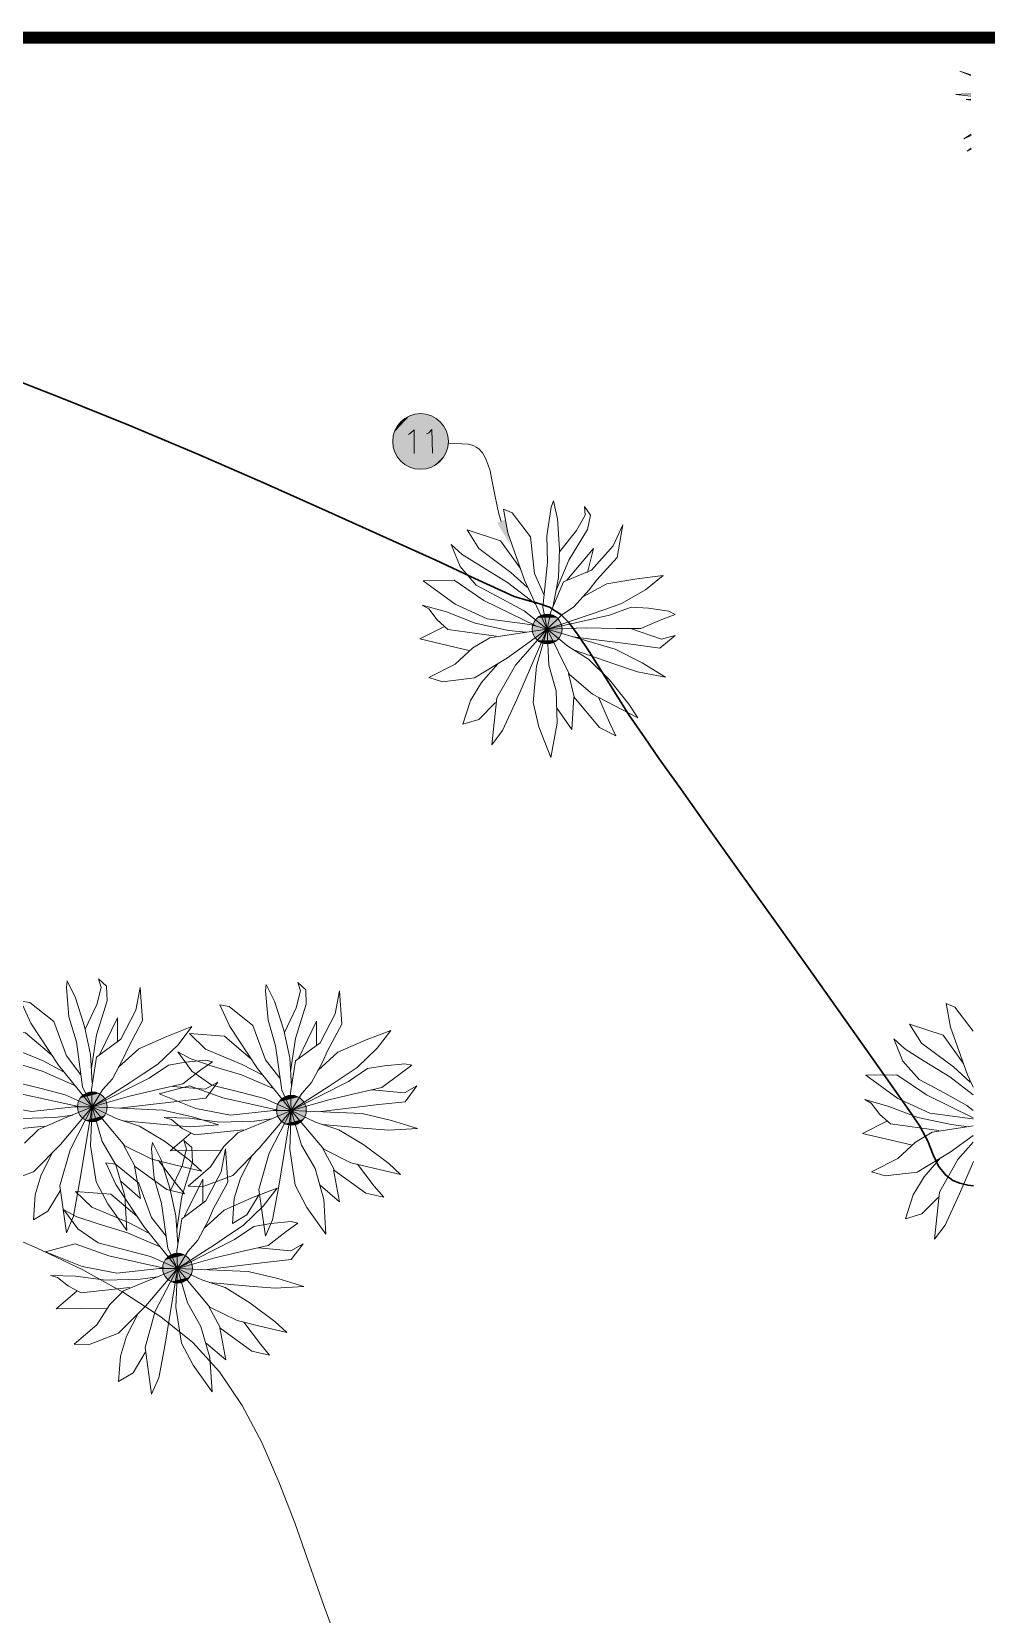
# Model space of a CAD drawing. Header units: millimetres. Extents: x -419 to 20046, y -14642 to 2638.
# Drawn here: x 13.189 to 16.203, y 18.526 to 23.519 of the extents above; entities that cross this region are included whole.
import ezdxf

# ---------------------------------------------------------------- set-up
doc = ezdxf.new("R2010")
doc.units = ezdxf.units.MM
for name, color, linetype, true_color in [('PDF11_0', 7, 'Continuous', 0xb3b3b3), ('PDF11_EXTO$--C3-Surface-EXTO', 7, 'Continuous', 0xb3b3b3), ('PDF11_EXTO$EXLSTR', 7, 'Continuous', 0xb3b3b3)]:
    doc.layers.add(name, color=color, linetype=linetype, true_color=true_color)
doc.layers.add('PDF11_24x36$-$Yucca$Valley$TB$CUP$----TB02', color=7, linetype='Continuous')

msp = doc.modelspace()

# ---------------------------------------------------------------- hatches: boundary and pattern name
at = {"layer": 'PDF11_0', "true_color": 0xffffff, "transparency": 33554559}
for points in [[(14.402, 22.3126), (14.3286, 22.2251), (14.4145, 22.3143)], [(14.4145, 22.3143), (14.3286, 22.2251), (14.3311, 22.2059)], [(14.402, 22.3126), (14.3295, 22.2384), (14.3286, 22.2251)], [(14.3828, 22.3076), (14.3295, 22.2384), (14.402, 22.3126)], [(14.3828, 22.3076), (14.3328, 22.2543), (14.3295, 22.2384)], [(14.4145, 22.3143), (14.3311, 22.2059), (14.4387, 22.3118)], [(14.4387, 22.3118), (14.3311, 22.2059), (14.3378, 22.1868)], [(14.3711, 22.3018), (14.3328, 22.2543), (14.3828, 22.3076)], [(14.3711, 22.3018), (14.3395, 22.2693), (14.3328, 22.2543)], [(14.4387, 22.3118), (14.3378, 22.1868), (14.4587, 22.3035)], [(14.4587, 22.3035), (14.3378, 22.1868), (14.3453, 22.1743)], [(14.3611, 22.2951), (14.3395, 22.2693), (14.3711, 22.3018)], [(14.3611, 22.2951), (14.3503, 22.2843), (14.3395, 22.2693)], [(14.4587, 22.3035), (14.3453, 22.1743), (14.4778, 22.2893)], [(14.4778, 22.2893), (14.3453, 22.1743), (14.3586, 22.1601)], [(14.4778, 22.2893), (14.3586, 22.1601), (14.4895, 22.2751)], [(14.4895, 22.2751), (14.3586, 22.1601), (14.372, 22.1501)], [(14.4895, 22.2751), (14.372, 22.1501), (14.4978, 22.2593)], [(14.4978, 22.2593), (14.372, 22.1501), (14.387, 22.1434)], [(14.4978, 22.2593), (14.387, 22.1434), (14.5045, 22.2276)], [(14.5045, 22.2276), (14.387, 22.1434), (14.4062, 22.1393)], [(14.5045, 22.2276), (14.4062, 22.1393), (14.5003, 22.1993)], [(14.5003, 22.1993), (14.4062, 22.1393), (14.4262, 22.1384)], [(14.5003, 22.1993), (14.4262, 22.1384), (14.4928, 22.1826)], [(14.4928, 22.1826), (14.4262, 22.1384), (14.4595, 22.1493)], [(14.4928, 22.1826), (14.4595, 22.1493), (14.477, 22.1626)]]:
    msp.add_hatch(color=7, dxfattribs=at).paths.add_polyline_path(points)
at = {"layer": 'PDF11_0', "transparency": 33554559}
msp.add_hatch(color=7, dxfattribs=at).paths.add_polyline_path([(14.7003, 21.9001), (14.6837, 21.9793), (14.6587, 21.9693)])
at = {"layer": 'PDF11_EXTO$EXLSTR', "transparency": 33554559}
for points in [[(14.847, 21.6701), (14.7895, 21.6734), (14.7853, 21.6701)], [(14.8437, 21.6734), (14.7928, 21.6751), (14.7895, 21.6734)], [(14.8437, 21.6734), (14.7895, 21.6734), (14.847, 21.6701)], [(14.8395, 21.6759), (14.797, 21.6776), (14.7928, 21.6751)], [(14.8395, 21.6759), (14.7928, 21.6751), (14.8437, 21.6734)], [(14.8362, 21.6776), (14.8012, 21.6792), (14.797, 21.6776)], [(14.8362, 21.6776), (14.797, 21.6776), (14.8395, 21.6759)], [(14.8312, 21.6792), (14.8062, 21.6809), (14.8012, 21.6792)], [(14.8312, 21.6792), (14.8012, 21.6792), (14.8362, 21.6776)], [(14.8279, 21.6809), (14.8095, 21.6817), (14.8062, 21.6809)], [(14.8279, 21.6809), (14.8062, 21.6809), (14.8312, 21.6792)], [(14.822, 21.6817), (14.8095, 21.6817), (14.8279, 21.6809)], [(14.8637, 21.6392), (14.7703, 21.6434), (14.7695, 21.6392)], [(14.8637, 21.6392), (14.7695, 21.6392), (14.8637, 21.6342)], [(14.8637, 21.6342), (14.7695, 21.6392), (14.7695, 21.6342)], [(14.8637, 21.6342), (14.7695, 21.6342), (14.8637, 21.6301)], [(14.8637, 21.6301), (14.7695, 21.6342), (14.7695, 21.6301)], [(14.8637, 21.6301), (14.7695, 21.6301), (14.8629, 21.6259)], [(14.8629, 21.6259), (14.7695, 21.6301), (14.7703, 21.6259)], [(14.8629, 21.6434), (14.7712, 21.6476), (14.7703, 21.6434)], [(14.8629, 21.6434), (14.7703, 21.6434), (14.8637, 21.6392)], [(14.8629, 21.6259), (14.7703, 21.6259), (14.862, 21.6209)], [(14.862, 21.6209), (14.7703, 21.6259), (14.7712, 21.6209)], [(14.862, 21.6476), (14.7728, 21.6517), (14.7712, 21.6476)], [(14.862, 21.6476), (14.7712, 21.6476), (14.8629, 21.6434)], [(14.8604, 21.6517), (14.7745, 21.6559), (14.7728, 21.6517)], [(14.8604, 21.6517), (14.7728, 21.6517), (14.862, 21.6476)], [(14.8587, 21.6559), (14.777, 21.6601), (14.7745, 21.6559)], [(14.8587, 21.6559), (14.7745, 21.6559), (14.8604, 21.6517)], [(14.8562, 21.6601), (14.7795, 21.6634), (14.777, 21.6601)], [(14.8562, 21.6601), (14.777, 21.6601), (14.8587, 21.6559)], [(14.8537, 21.6634), (14.7828, 21.6667), (14.7795, 21.6634)], [(14.8537, 21.6634), (14.7795, 21.6634), (14.8562, 21.6601)], [(14.8512, 21.6676), (14.7853, 21.6701), (14.7828, 21.6667)], [(14.8512, 21.6676), (14.7828, 21.6667), (14.8537, 21.6634)], [(14.847, 21.6701), (14.7853, 21.6701), (14.8512, 21.6676)], [(14.862, 21.6209), (14.7712, 21.6209), (14.8604, 21.6167)], [(14.8604, 21.6167), (14.7712, 21.6209), (14.7728, 21.6167)], [(14.8604, 21.6167), (14.7728, 21.6167), (14.8587, 21.6126)], [(14.8587, 21.6126), (14.7728, 21.6167), (14.7745, 21.6126)], [(14.8587, 21.6126), (14.7745, 21.6126), (14.8562, 21.6092)], [(14.8562, 21.6092), (14.7745, 21.6126), (14.777, 21.6092)], [(14.8562, 21.6092), (14.777, 21.6092), (14.8537, 21.6051)], [(14.8537, 21.6051), (14.777, 21.6092), (14.7795, 21.6051)], [(14.8537, 21.6051), (14.7795, 21.6051), (14.8512, 21.6017)], [(14.8512, 21.6017), (14.7795, 21.6051), (14.7828, 21.6017)], [(14.8512, 21.6017), (14.7828, 21.6017), (14.847, 21.5984)], [(14.847, 21.5984), (14.7828, 21.6017), (14.7853, 21.5984)], [(14.847, 21.5984), (14.7853, 21.5984), (14.8437, 21.5959)], [(14.8437, 21.5959), (14.7853, 21.5984), (14.7895, 21.5959)], [(14.8437, 21.5959), (14.7895, 21.5959), (14.8395, 21.5934)], [(14.8395, 21.5934), (14.7895, 21.5959), (14.7928, 21.5934)], [(14.8395, 21.5934), (14.7928, 21.5934), (14.8362, 21.5917)], [(14.8362, 21.5917), (14.7928, 21.5934), (14.7979, 21.5917)], [(14.8362, 21.5917), (14.7979, 21.5917), (14.8312, 21.5901)], [(14.8312, 21.5901), (14.7979, 21.5917), (14.8012, 21.5901)], [(14.8312, 21.5901), (14.8012, 21.5901), (14.8279, 21.5884)], [(14.8279, 21.5884), (14.8012, 21.5901), (14.8062, 21.5884)], [(14.8062, 21.5884), (14.8095, 21.5876), (14.822, 21.5876)], [(14.8279, 21.5884), (14.8062, 21.5884), (14.822, 21.5876)], [(13.4202, 20.1508), (13.3336, 20.1333), (13.3327, 20.1283)], [(13.4202, 20.1508), (13.3327, 20.1283), (13.4227, 20.1466)], [(13.4227, 20.1466), (13.3327, 20.1283), (13.3327, 20.1241)], [(13.4227, 20.1466), (13.3327, 20.1241), (13.4244, 20.1424)], [(13.4244, 20.1424), (13.3327, 20.1241), (13.3327, 20.1199)], [(13.4244, 20.1424), (13.3327, 20.1199), (13.4261, 20.1383)], [(13.4261, 20.1383), (13.3327, 20.1199), (13.3344, 20.1149)], [(13.4152, 20.1583), (13.3352, 20.1416), (13.3336, 20.1374)], [(13.4152, 20.1583), (13.3336, 20.1374), (13.4186, 20.1541)], [(13.4186, 20.1541), (13.3336, 20.1374), (13.3336, 20.1333)], [(13.4186, 20.1541), (13.3336, 20.1333), (13.4202, 20.1508)], [(13.4261, 20.1383), (13.3344, 20.1149), (13.4261, 20.1341)], [(13.4261, 20.1341), (13.3344, 20.1149), (13.3352, 20.1108)], [(13.4119, 20.1608), (13.3369, 20.1458), (13.3352, 20.1416)], [(13.4119, 20.1608), (13.3352, 20.1416), (13.4152, 20.1583)], [(13.4261, 20.1341), (13.3352, 20.1108), (13.4269, 20.1291)], [(13.4269, 20.1291), (13.3352, 20.1108), (13.3369, 20.1066)], [(13.4086, 20.1641), (13.3394, 20.1499), (13.3369, 20.1458)], [(13.4086, 20.1641), (13.3369, 20.1458), (13.4119, 20.1608)], [(13.4269, 20.1291), (13.3369, 20.1066), (13.4269, 20.1249)], [(13.4269, 20.1249), (13.3369, 20.1066), (13.3394, 20.1024)], [(13.4052, 20.1666), (13.3411, 20.1541), (13.3394, 20.1499)], [(13.4052, 20.1666), (13.3394, 20.1499), (13.4086, 20.1641)], [(13.4269, 20.1249), (13.3394, 20.1024), (13.4269, 20.1199)], [(13.4011, 20.1691), (13.3444, 20.1574), (13.3411, 20.1541)], [(13.4011, 20.1691), (13.3411, 20.1541), (13.4052, 20.1666)], [(13.3969, 20.1708), (13.3469, 20.1608), (13.3444, 20.1574)], [(13.3969, 20.1708), (13.3444, 20.1574), (13.4011, 20.1691)], [(13.3927, 20.1724), (13.3511, 20.1641), (13.3469, 20.1608)], [(13.3927, 20.1724), (13.3469, 20.1608), (13.3969, 20.1708)], [(13.3886, 20.1733), (13.3544, 20.1666), (13.3511, 20.1641)], [(13.3886, 20.1733), (13.3511, 20.1641), (13.3927, 20.1724)], [(13.3836, 20.1733), (13.3586, 20.1691), (13.3544, 20.1666)], [(13.3836, 20.1733), (13.3544, 20.1666), (13.3886, 20.1733)], [(13.3794, 20.1741), (13.3619, 20.1708), (13.3586, 20.1691)], [(13.3794, 20.1741), (13.3586, 20.1691), (13.3836, 20.1733)], [(13.3736, 20.1733), (13.3619, 20.1708), (13.3794, 20.1741)], [(13.3736, 20.1733), (13.3702, 20.1733), (13.3619, 20.1708)], [(14.0495, 20.1391), (13.962, 20.1216), (13.9611, 20.1174)], [(14.0495, 20.1391), (13.9611, 20.1174), (14.0511, 20.1358)], [(14.0511, 20.1358), (13.9611, 20.1174), (13.9611, 20.1133)], [(14.0511, 20.1358), (13.9611, 20.1133), (14.0528, 20.1316)], [(14.0528, 20.1316), (13.9611, 20.1133), (13.962, 20.1083)], [(14.047, 20.1433), (13.9628, 20.1266), (13.962, 20.1216)], [(14.047, 20.1433), (13.962, 20.1216), (14.0495, 20.1391)], [(14.0528, 20.1316), (13.962, 20.1083), (14.0545, 20.1274)], [(14.0545, 20.1274), (13.962, 20.1083), (13.9628, 20.1041)], [(14.0436, 20.1466), (13.9636, 20.1308), (13.9628, 20.1266)], [(14.0436, 20.1466), (13.9628, 20.1266), (14.047, 20.1433)], [(14.0545, 20.1274), (13.9628, 20.1041), (14.0553, 20.1224)], [(14.0411, 20.1499), (13.9653, 20.1349), (13.9636, 20.1308)], [(14.0411, 20.1499), (13.9636, 20.1308), (14.0436, 20.1466)], [(14.037, 20.1533), (13.9678, 20.1391), (13.9653, 20.1349)], [(14.037, 20.1533), (13.9653, 20.1349), (14.0411, 20.1499)], [(14.0336, 20.1558), (13.9695, 20.1424), (13.9678, 20.1391)], [(14.0336, 20.1558), (13.9678, 20.1391), (14.037, 20.1533)], [(14.0295, 20.1574), (13.9728, 20.1466), (13.9695, 20.1424)], [(14.0295, 20.1574), (13.9695, 20.1424), (14.0336, 20.1558)], [(14.0261, 20.1599), (13.9753, 20.1499), (13.9728, 20.1466)], [(14.0261, 20.1599), (13.9728, 20.1466), (14.0295, 20.1574)], [(14.0211, 20.1608), (13.9795, 20.1524), (13.9753, 20.1499)], [(14.0211, 20.1608), (13.9753, 20.1499), (14.0261, 20.1599)], [(14.017, 20.1624), (13.9828, 20.1549), (13.9795, 20.1524)], [(14.017, 20.1624), (13.9795, 20.1524), (14.0211, 20.1608)], [(14.012, 20.1624), (13.9878, 20.1574), (13.9828, 20.1549)], [(14.012, 20.1624), (13.9828, 20.1549), (14.017, 20.1624)], [(14.0078, 20.1624), (13.9903, 20.1591), (13.9878, 20.1574)], [(14.0078, 20.1624), (13.9878, 20.1574), (14.012, 20.1624)], [(13.9995, 20.1616), (14.002, 20.1624), (13.9903, 20.1591)], [(14.002, 20.1624), (13.9903, 20.1591), (14.0078, 20.1624)], [(13.4269, 20.1199), (13.3394, 20.1024), (13.3419, 20.0991)], [(13.4269, 20.1199), (13.3419, 20.0991), (13.4261, 20.1158)], [(13.4261, 20.1158), (13.3419, 20.0991), (13.3444, 20.0958)], [(13.4261, 20.1158), (13.3444, 20.0958), (13.4244, 20.1116)], [(13.4244, 20.1116), (13.3444, 20.0958), (13.3477, 20.0924)], [(13.4244, 20.1116), (13.3477, 20.0924), (13.4227, 20.1074)], [(13.4227, 20.1074), (13.3477, 20.0924), (13.3511, 20.0891)], [(13.4227, 20.1074), (13.3511, 20.0891), (13.4211, 20.1033)], [(13.4211, 20.1033), (13.3511, 20.0891), (13.3552, 20.0866)], [(13.4211, 20.1033), (13.3552, 20.0866), (13.4186, 20.0991)], [(13.4186, 20.0991), (13.3552, 20.0866), (13.3586, 20.0841)], [(13.4186, 20.0991), (13.3586, 20.0841), (13.4161, 20.0958)], [(13.4161, 20.0958), (13.3586, 20.0841), (13.3627, 20.0824)], [(13.4161, 20.0958), (13.3627, 20.0824), (13.4127, 20.0924)], [(13.4127, 20.0924), (13.3627, 20.0824), (13.3669, 20.0808)], [(13.4127, 20.0924), (13.3669, 20.0808), (13.4094, 20.0899)], [(13.4094, 20.0899), (13.3669, 20.0808), (13.3719, 20.0799)], [(13.4094, 20.0899), (13.3719, 20.0799), (13.4052, 20.0866)], [(13.4052, 20.0866), (13.3719, 20.0799), (13.3761, 20.0799)], [(13.4052, 20.0866), (13.3761, 20.0799), (13.4019, 20.0849)], [(13.4019, 20.0849), (13.3761, 20.0799), (13.3811, 20.0799)], [(13.4019, 20.0849), (13.3811, 20.0799), (13.3961, 20.0824)], [(13.3811, 20.0799), (13.3844, 20.0799), (13.3961, 20.0824)], [(13.3961, 20.0824), (13.3844, 20.0799), (13.3936, 20.0816)], [(14.0553, 20.1224), (13.9628, 20.1041), (13.9636, 20.0999)], [(14.0553, 20.1224), (13.9636, 20.0999), (14.0561, 20.1183)], [(14.0561, 20.1183), (13.9636, 20.0999), (13.9661, 20.0958)], [(14.0561, 20.1183), (13.9661, 20.0958), (14.0553, 20.1133)], [(14.0553, 20.1133), (13.9661, 20.0958), (13.9678, 20.0916)], [(14.0553, 20.1133), (13.9678, 20.0916), (14.0553, 20.1091)], [(14.0553, 20.1091), (13.9678, 20.0916), (13.9703, 20.0874)], [(14.0553, 20.1091), (13.9703, 20.0874), (14.0545, 20.1049)], [(14.0545, 20.1049), (13.9703, 20.0874), (13.9728, 20.0841)], [(14.0545, 20.1049), (13.9728, 20.0841), (14.0536, 20.1008)], [(14.0536, 20.1008), (13.9728, 20.0841), (13.9761, 20.0808)], [(14.0536, 20.1008), (13.9761, 20.0808), (14.0511, 20.0958)], [(14.0511, 20.0958), (13.9761, 20.0808), (13.9795, 20.0783)], [(14.0511, 20.0958), (13.9795, 20.0783), (14.0495, 20.0924)], [(14.0495, 20.0924), (13.9795, 20.0783), (13.9836, 20.0758)], [(14.0495, 20.0924), (13.9836, 20.0758), (14.047, 20.0883)], [(14.047, 20.0883), (13.9836, 20.0758), (13.987, 20.0733)], [(14.047, 20.0883), (13.987, 20.0733), (14.0445, 20.0849)], [(14.0445, 20.0849), (13.987, 20.0733), (13.992, 20.0716)], [(14.0445, 20.0849), (13.992, 20.0716), (14.0411, 20.0816)], [(14.0411, 20.0816), (13.992, 20.0716), (13.9953, 20.0699)], [(14.0411, 20.0816), (13.9953, 20.0699), (14.0378, 20.0783)], [(14.0378, 20.0783), (13.9953, 20.0699), (14.0003, 20.0691)], [(14.0378, 20.0783), (14.0003, 20.0691), (14.0336, 20.0758)], [(14.0336, 20.0758), (14.0003, 20.0691), (14.0045, 20.0683)], [(14.0336, 20.0758), (14.0045, 20.0683), (14.0303, 20.0733)], [(14.0303, 20.0733), (14.0045, 20.0683), (14.0095, 20.0683)], [(14.0303, 20.0733), (14.0095, 20.0683), (14.0253, 20.0716)], [(14.0095, 20.0683), (14.0136, 20.0683), (14.0253, 20.0716)], [(14.0253, 20.0716), (14.0136, 20.0683), (14.022, 20.0699)], [(13.6894, 19.6407), (13.6028, 19.6241), (13.6019, 19.6191)], [(13.6894, 19.6407), (13.6019, 19.6191), (13.6919, 19.6374)], [(13.6919, 19.6374), (13.6019, 19.6191), (13.6019, 19.6149)], [(13.6919, 19.6374), (13.6019, 19.6149), (13.6936, 19.6332)], [(13.6936, 19.6332), (13.6019, 19.6149), (13.6019, 19.6099)], [(13.6936, 19.6332), (13.6019, 19.6099), (13.6953, 19.6291)], [(13.6953, 19.6291), (13.6019, 19.6099), (13.6036, 19.6057)], [(13.6844, 19.6482), (13.6044, 19.6324), (13.6028, 19.6282)], [(13.6844, 19.6482), (13.6028, 19.6282), (13.6878, 19.6449)], [(13.6878, 19.6449), (13.6028, 19.6282), (13.6028, 19.6241)], [(13.6878, 19.6449), (13.6028, 19.6241), (13.6894, 19.6407)], [(13.6953, 19.6291), (13.6036, 19.6057), (13.6961, 19.6241)], [(13.6819, 19.6516), (13.6061, 19.6366), (13.6044, 19.6324)], [(13.6819, 19.6516), (13.6044, 19.6324), (13.6844, 19.6482)], [(13.6778, 19.6549), (13.6086, 19.6407), (13.6061, 19.6366)], [(13.6778, 19.6549), (13.6061, 19.6366), (13.6819, 19.6516)], [(13.6744, 19.6574), (13.6103, 19.6441), (13.6086, 19.6407)], [(13.6744, 19.6574), (13.6086, 19.6407), (13.6778, 19.6549)], [(13.6703, 19.6591), (13.6136, 19.6482), (13.6103, 19.6441)], [(13.6703, 19.6591), (13.6103, 19.6441), (13.6744, 19.6574)], [(13.6661, 19.6616), (13.6161, 19.6516), (13.6136, 19.6482)], [(13.6661, 19.6616), (13.6136, 19.6482), (13.6703, 19.6591)], [(13.6619, 19.6624), (13.6203, 19.6541), (13.6161, 19.6516)], [(13.6619, 19.6624), (13.6161, 19.6516), (13.6661, 19.6616)], [(13.6578, 19.6641), (13.6236, 19.6566), (13.6203, 19.6541)], [(13.6578, 19.6641), (13.6203, 19.6541), (13.6619, 19.6624)], [(13.6528, 19.6641), (13.6278, 19.6591), (13.6236, 19.6566)], [(13.6528, 19.6641), (13.6236, 19.6566), (13.6578, 19.6641)], [(13.6486, 19.6649), (13.6311, 19.6607), (13.6278, 19.6591)], [(13.6486, 19.6649), (13.6278, 19.6591), (13.6528, 19.6641)], [(13.6428, 19.6641), (13.6311, 19.6607), (13.6486, 19.6649)], [(13.6428, 19.6641), (13.6394, 19.6632), (13.6311, 19.6607)], [(13.6961, 19.6241), (13.6036, 19.6057), (13.6044, 19.6016)], [(13.6961, 19.6241), (13.6044, 19.6016), (13.6961, 19.6199)], [(13.6961, 19.6199), (13.6044, 19.6016), (13.6061, 19.5974)], [(13.6961, 19.6199), (13.6061, 19.5974), (13.6961, 19.6149)], [(13.6961, 19.6149), (13.6061, 19.5974), (13.6086, 19.5932)], [(13.6961, 19.6149), (13.6086, 19.5932), (13.6961, 19.6107)], [(13.6961, 19.6107), (13.6086, 19.5932), (13.6111, 19.5899)], [(13.6961, 19.6107), (13.6111, 19.5899), (13.6953, 19.6066)], [(13.6953, 19.6066), (13.6111, 19.5899), (13.6136, 19.5857)], [(13.6953, 19.6066), (13.6136, 19.5857), (13.6936, 19.6024)], [(13.6936, 19.6024), (13.6136, 19.5857), (13.6169, 19.5824)], [(13.6936, 19.6024), (13.6169, 19.5824), (13.6919, 19.5982)], [(13.6919, 19.5982), (13.6169, 19.5824), (13.6203, 19.5799)], [(13.6919, 19.5982), (13.6203, 19.5799), (13.6903, 19.5941)], [(13.6903, 19.5941), (13.6203, 19.5799), (13.6244, 19.5774)], [(13.6903, 19.5941), (13.6244, 19.5774), (13.6878, 19.5899)], [(13.6878, 19.5899), (13.6244, 19.5774), (13.6278, 19.5749)], [(13.6878, 19.5899), (13.6278, 19.5749), (13.6853, 19.5866)], [(13.6853, 19.5866), (13.6278, 19.5749), (13.6319, 19.5732)], [(13.6853, 19.5866), (13.6319, 19.5732), (13.6819, 19.5832)], [(13.6819, 19.5832), (13.6319, 19.5732), (13.6361, 19.5716)], [(13.6819, 19.5832), (13.6361, 19.5716), (13.6786, 19.5799)], [(13.6786, 19.5799), (13.6361, 19.5716), (13.6411, 19.5707)], [(13.6786, 19.5799), (13.6411, 19.5707), (13.6744, 19.5774)], [(13.6744, 19.5774), (13.6411, 19.5707), (13.6453, 19.5699)], [(13.6744, 19.5774), (13.6453, 19.5699), (13.6711, 19.5757)], [(13.6711, 19.5757), (13.6453, 19.5699), (13.6503, 19.5699)], [(13.6711, 19.5757), (13.6503, 19.5699), (13.6653, 19.5732)], [(13.6503, 19.5699), (13.6536, 19.5699), (13.6653, 19.5732)], [(13.6653, 19.5732), (13.6536, 19.5699), (13.6628, 19.5716)]]:
    msp.add_hatch(color=256, dxfattribs=at).paths.add_polyline_path(points)

# ---------------------------------------------------------------- linework, layer by layer
at = {"layer": 'PDF11_0', "lineweight": 30}
msp.add_lwpolyline([(16.1619, 19.8776), (16.1446, 19.8799), (16.1196, 19.8858), (16.0971, 19.8949), (16.0738, 19.9124), (16.0521, 19.9399), (16.0354, 19.9758), (16.0179, 20.0183), (15.9929, 20.0658), (15.9663, 20.1049), (15.9121, 20.1824), (15.8363, 20.29), (15.7446, 20.4191), (15.6421, 20.5633), (15.5346, 20.7142), (15.4279, 20.8633), (15.3279, 21.0033), (15.2404, 21.1267), (15.1704, 21.225), (15.1245, 21.2909), (15.0745, 21.3642), (15.0287, 21.4359), (14.9487, 21.5634), (14.9145, 21.6151), (14.8845, 21.6551), (14.8595, 21.6801), (14.8237, 21.7034), (14.7903, 21.7151), (14.7553, 21.7242), (14.712, 21.7376), (14.6728, 21.7551), (14.5878, 21.7942), (14.4645, 21.8517), (14.3078, 21.9226), (14.1261, 22.0043), (13.9261, 22.0934), (13.7136, 22.1859), (13.4961, 22.2776), (13.2794, 22.3651), (13.071, 22.446)], dxfattribs=at)
at = {"layer": 'PDF11_0', "color": 7, "lineweight": 20}
for points in [[(14.3787, 22.2484), (14.3853, 22.2526), (14.3962, 22.2634), (14.397, 22.1884)], [(14.4353, 22.2501), (14.4428, 22.2534), (14.4528, 22.2643), (14.4545, 22.1893)], [(14.5045, 22.2201), (14.547, 22.2193), (14.567, 22.2176), (14.577, 22.2159), (14.5853, 22.2126), (14.5928, 22.2084), (14.6003, 22.2034), (14.612, 22.1901), (14.622, 22.1734), (14.6295, 22.1543), (14.6362, 22.1334), (14.6412, 22.1109), (14.6503, 22.0634), (14.6595, 22.0168), (14.6645, 21.9943), (14.6712, 21.9743)]]:
    msp.add_lwpolyline(points, dxfattribs=at)
at = {"layer": 'PDF11_0', "color": 7, "lineweight": 0, "true_color": 0xffffff}
msp.add_lwpolyline([(14.477, 22.1626), (14.4595, 22.1493)], dxfattribs=at)
at = {"layer": 'PDF11_0', "lineweight": 18}
msp.add_lwpolyline([(14.1603, 18.4223), (14.112, 18.5507), (14.0661, 18.6815), (14.0195, 18.814), (13.9695, 18.944), (13.9153, 19.0682), (13.8536, 19.1849), (13.7819, 19.2907), (13.6978, 19.3832), (13.5969, 19.4649), (13.4794, 19.5416), (13.3486, 19.6141), (13.2069, 19.6816), (13.0577, 19.7457)], dxfattribs=at)
at = {"layer": 'PDF11_0', "color": 7, "lineweight": 20}
msp.add_circle((14.4166, 22.2264), 0.0879, dxfattribs=at)
at = {"layer": 'PDF11_24x36$-$Yucca$Valley$TB$CUP$----TB02', "lineweight": 0, "const_width": 0.0375}
msp.add_lwpolyline([(35.4024, 0.4996), (35.4024, 23.5006), (0.9184, 23.5006), (0.9184, 0.4996)], close=True, dxfattribs=at)
at = {"layer": 'PDF11_EXTO$--C3-Surface-EXTO', "lineweight": 30}
msp.add_lwpolyline([(16.1619, 19.8776), (16.1446, 19.8799), (16.1196, 19.8858), (16.0971, 19.8949), (16.0738, 19.9124), (16.0521, 19.9399), (16.0354, 19.9758), (16.0179, 20.0183), (15.9929, 20.0658), (15.9663, 20.1049), (15.9121, 20.1824), (15.8363, 20.29), (15.7446, 20.4191), (15.6421, 20.5633), (15.5346, 20.7142), (15.4279, 20.8633), (15.3279, 21.0033), (15.2404, 21.1267), (15.1704, 21.225), (15.1245, 21.2909), (15.0745, 21.3642), (15.0287, 21.4359), (14.9487, 21.5634), (14.9145, 21.6151), (14.8845, 21.6551), (14.8595, 21.6801), (14.8237, 21.7034), (14.7903, 21.7151), (14.7553, 21.7242), (14.712, 21.7376), (14.6728, 21.7551), (14.5878, 21.7942), (14.4645, 21.8517), (14.3078, 21.9226), (14.1261, 22.0043), (13.9261, 22.0934), (13.7136, 22.1859), (13.4961, 22.2776), (13.2794, 22.3651), (13.071, 22.446)], dxfattribs=at)
at = {"layer": 'PDF11_EXTO$--C3-Surface-EXTO', "lineweight": 18}
msp.add_lwpolyline([(14.1603, 18.4223), (14.112, 18.5507), (14.0661, 18.6815), (14.0195, 18.814), (13.9695, 18.944), (13.9153, 19.0682), (13.8536, 19.1849), (13.7819, 19.2907), (13.6978, 19.3832), (13.5969, 19.4649), (13.4794, 19.5416), (13.3486, 19.6141), (13.2069, 19.6816), (13.0577, 19.7457)], dxfattribs=at)
at = {"layer": 'PDF11_EXTO$EXLSTR', "lineweight": 18}
for points in [[(16.1541, 23.3808), (16.1196, 23.3944), (16.1541, 23.3829)], [(16.1542, 23.3154), (16.1063, 23.321), (16.1388, 23.3227), (16.1542, 23.3217)], [(16.1542, 23.303), (16.1396, 23.3052), (16.1542, 23.3067)], [(16.1545, 23.1915), (16.1321, 23.181), (16.1545, 23.1959)], [(16.1546, 23.1495), (16.1421, 23.1419), (16.1546, 23.1517)], [(14.7803, 21.7134), (14.6912, 21.7817), (14.6087, 21.8317), (14.5478, 21.8692), (14.5137, 21.9009), (14.542, 21.8317), (14.5928, 21.7734), (14.6737, 21.7301), (14.7437, 21.6917), (14.8162, 21.6342), (14.8029, 21.7034), (14.8179, 21.8451), (14.8154, 21.9284), (14.8287, 22.0193), (14.8362, 22.0393), (14.8487, 21.9818), (14.8554, 21.8868), (14.852, 21.7967), (14.8354, 21.7076)], [(14.7803, 21.6442), (14.6162, 21.7251), (14.5228, 21.7884), (14.4253, 21.7867), (14.5262, 21.7134), (14.627, 21.6667), (14.762, 21.6484), (14.8162, 21.6342), (14.7453, 21.7884), (14.692, 21.9376), (14.6787, 22.0126), (14.7062, 22.0009), (14.7637, 21.9251), (14.7762, 21.8101), (14.807, 21.7417)], [(14.8554, 21.8784), (14.9095, 21.9451), (14.9362, 21.9934), (14.9345, 22.0209), (14.9529, 21.9934), (14.9437, 21.9484), (14.8845, 21.8517), (14.8437, 21.7542)], [(14.7545, 21.7651), (14.702, 21.8134), (14.6003, 21.8884), (14.5637, 21.9476), (14.6687, 21.9126), (14.732, 21.8251)], [(14.8787, 21.7884), (14.9629, 21.8884), (14.9437, 21.8134)], [(14.9287, 21.7359), (15.0045, 21.7767), (15.0995, 21.7934), (15.1829, 21.8034), (15.127, 21.7584), (15.0512, 21.7151), (14.9987, 21.6967), (14.952, 21.6801), (14.8162, 21.6342), (14.7237, 21.6201), (14.6353, 21.6067), (14.582, 21.5751), (14.5262, 21.5234), (14.4428, 21.4817), (14.4862, 21.4684), (14.587, 21.4801), (14.6912, 21.5434), (14.8162, 21.6342), (14.7828, 21.5176), (14.772, 21.4025), (14.7903, 21.3259), (14.8279, 21.2292), (14.8479, 21.3375), (14.8445, 21.4392), (14.8212, 21.5209), (14.8162, 21.6342), (15.0312, 21.5709), (15.1162, 21.5276), (15.1895, 21.4826), (15.1012, 21.4992), (15.0237, 21.5259), (14.9029, 21.5676)], [(14.7503, 21.6242), (14.6945, 21.6301), (14.5887, 21.6534), (14.4987, 21.6884), (14.422, 21.7101), (14.4428, 21.6984), (14.4687, 21.6634), (14.5028, 21.6334), (14.6553, 21.6117)], [(14.5687, 21.5667), (14.4145, 21.6034), (14.4928, 21.6426)], [(14.8979, 21.6101), (15.0887, 21.5859), (15.172, 21.5742), (15.2204, 21.6142), (15.177, 21.6026), (15.0795, 21.6359)], [(14.6537, 21.4025), (14.6012, 21.3492), (14.5503, 21.3342), (14.5745, 21.4092), (14.6087, 21.4659), (14.6603, 21.5251)], [(14.8837, 21.4942), (14.902, 21.4209)], [(14.9787, 21.4192), (15.0129, 21.3392), (15.0329, 21.2975), (14.9812, 21.3242), (14.9004, 21.4209), (14.8945, 21.3175), (14.8479, 21.3842)], [(13.3252, 20.1941), (13.2219, 20.2391), (13.1302, 20.2675), (13.0619, 20.29), (13.0219, 20.3125), (13.0652, 20.2508), (13.1294, 20.2074), (13.2186, 20.1849), (13.2952, 20.1649), (13.3802, 20.1266), (13.3494, 20.1899), (13.3302, 20.3316), (13.3069, 20.4108), (13.2986, 20.5033), (13.3011, 20.5241), (13.3277, 20.4708), (13.3561, 20.3808), (13.3752, 20.2925), (13.3802, 20.2016)], [(13.3577, 20.3725), (13.3952, 20.45), (13.4086, 20.5033), (13.4002, 20.5308), (13.4252, 20.5075), (13.4269, 20.4616), (13.3936, 20.3541), (13.3777, 20.2491)], [(13.9544, 20.1833), (13.8511, 20.2275), (13.7586, 20.2558), (13.6911, 20.2783), (13.6503, 20.3008), (13.6944, 20.24), (13.7578, 20.1958), (13.8469, 20.1733), (13.9236, 20.1533), (14.0086, 20.1158), (13.9786, 20.1791), (13.9586, 20.32), (13.9361, 20.4), (13.9269, 20.4925), (13.9294, 20.5133), (13.9561, 20.46), (13.9853, 20.3691), (14.0036, 20.2816), (14.0095, 20.1908)], [(13.987, 20.3616), (14.0236, 20.4391), (14.0378, 20.4925), (14.0295, 20.5191), (14.0545, 20.4966), (14.0561, 20.4508), (14.022, 20.3425), (14.0061, 20.2383)], [(13.3419, 20.1274), (13.1636, 20.1658), (13.0577, 20.2049), (12.9635, 20.1791), (13.0794, 20.1324), (13.1886, 20.1124), (13.3236, 20.1274), (13.3802, 20.1266), (13.2736, 20.2583), (13.1861, 20.3908), (13.1544, 20.46), (13.1836, 20.4558), (13.2586, 20.3958), (13.2986, 20.2875), (13.3444, 20.2283)], [(13.9711, 20.1158), (13.7928, 20.1549), (13.6869, 20.1933), (13.5919, 20.1683), (13.7078, 20.1216), (13.8169, 20.1008), (13.9528, 20.1158), (14.0086, 20.1158), (13.9019, 20.2475), (13.8144, 20.38), (13.7828, 20.4491), (13.8128, 20.4441), (13.8869, 20.3841), (13.9269, 20.2758), (13.9728, 20.2175)], [(16.1609, 20.3656), (16.1038, 20.4416), (16.0755, 20.4533), (16.0896, 20.3783), (16.143, 20.2283), (16.1612, 20.1887)], [(13.1669, 20.0124), (13.2102, 20.0558), (13.2927, 20.0908), (13.3802, 20.1266), (13.5002, 20.2041), (13.5411, 20.2316), (13.5878, 20.2616), (13.6511, 20.3225), (13.6944, 20.38), (13.6153, 20.3491), (13.5277, 20.31), (13.4636, 20.2525)], [(13.4027, 20.2908), (13.4602, 20.4083), (13.4602, 20.3308)], [(14.0311, 20.28), (14.0886, 20.3975), (14.0886, 20.32)], [(16.1521, 20.2049), (16.0988, 20.2533), (15.9979, 20.3283), (15.9604, 20.3883), (16.0663, 20.3533), (16.1296, 20.265)], [(13.2877, 20.2383), (13.2252, 20.2725), (13.1094, 20.32), (13.0585, 20.3691), (13.1694, 20.3608), (13.2519, 20.2908)], [(14.0928, 20.2416), (14.1561, 20.2991), (14.2445, 20.3383), (14.3228, 20.3683), (14.2795, 20.3116), (14.2161, 20.2508), (14.1695, 20.22), (14.1286, 20.1924), (14.0086, 20.1158), (13.9219, 20.0791), (13.8394, 20.0449), (13.7953, 20.0016), (13.7536, 19.9374), (13.6828, 19.8766), (13.7278, 19.8749), (13.8236, 19.9108), (13.9086, 19.9974), (14.0086, 20.1158), (14.0045, 19.9933), (14.0211, 19.8799), (14.0578, 19.8099), (14.1178, 19.7249), (14.1111, 19.8349), (14.0836, 19.9324), (14.0411, 20.0058), (14.0086, 20.1158), (14.232, 20.1058), (14.3253, 20.0841), (14.407, 20.0583), (14.317, 20.0533), (14.2353, 20.0599), (14.1086, 20.0708)], [(13.9169, 20.2275), (13.8536, 20.2608), (13.7378, 20.3091), (13.6869, 20.3583), (13.7978, 20.35), (13.8803, 20.28)], [(16.1614, 20.1159), (16.1413, 20.1316), (16.0713, 20.1699), (15.9904, 20.2133), (15.9388, 20.2716), (15.9113, 20.3416), (15.9454, 20.31), (16.0063, 20.2716), (16.088, 20.2216), (16.1613, 20.1654)], [(16.1615, 20.0919), (16.0138, 20.1649), (15.9204, 20.2283), (15.8229, 20.2266), (15.9238, 20.1533), (16.0246, 20.1066), (16.1596, 20.0891), (16.1615, 20.0886)], [(13.4652, 20.1233), (13.6553, 20.1449), (13.7394, 20.1541), (13.7769, 20.2049), (13.7369, 20.1824), (13.6344, 20.1916)], [(14.0936, 20.1116), (14.2845, 20.1341), (14.3686, 20.1433), (14.4053, 20.1933), (14.3661, 20.1716), (14.2628, 20.1808)], [(13.4802, 20.0824), (13.6069, 20.0716), (13.6886, 20.0641), (13.7786, 20.0699), (13.6969, 20.0958), (13.6036, 20.1166), (13.3802, 20.1266), (13.4119, 20.0174), (13.4544, 19.9441), (13.4827, 19.8466), (13.4894, 19.7366), (13.4294, 19.8208), (13.3927, 19.8908), (13.3752, 20.0049), (13.3802, 20.1266), (13.2802, 20.0083), (13.1944, 19.9216), (13.0994, 19.8858)], [(16.148, 20.0641), (16.0913, 20.0708), (15.9863, 20.0933), (15.8954, 20.1283), (15.8196, 20.1499), (15.8396, 20.1383), (15.8663, 20.1033), (15.9004, 20.0733), (16.053, 20.0524)], [(13.3186, 20.1008), (13.2619, 20.0933), (13.1544, 20.0899), (13.0585, 20.1016), (12.9794, 20.1041), (13.0019, 20.0974), (13.036, 20.0708), (13.076, 20.0499), (13.2286, 20.0658)], [(13.9469, 20.0891), (13.8911, 20.0816), (13.7828, 20.0783), (13.6869, 20.0908), (13.6078, 20.0933), (13.6303, 20.0866), (13.6644, 20.0591), (13.7044, 20.0383), (13.8578, 20.0541)], [(15.9654, 20.0074), (15.8121, 20.0433), (15.8904, 20.0824)], [(13.7844, 19.9899), (13.6261, 19.9883), (13.6928, 20.0449)], [(16.1616, 20.037), (16.0888, 19.9841), (15.9846, 19.9208), (15.8838, 19.9091), (15.8404, 19.9224), (15.9238, 19.9641), (15.9796, 20.0158), (16.0321, 20.0474), (16.1213, 20.0608), (16.1615, 20.0669)], [(13.2786, 19.8616), (13.2402, 19.7974), (13.1944, 19.7707), (13.2002, 19.8491), (13.2194, 19.9124), (13.2552, 19.9833)], [(13.5944, 19.6849), (13.4919, 19.7291), (13.3994, 19.7582), (13.3319, 19.7799), (13.2911, 19.8024), (13.3352, 19.7416), (13.3986, 19.6974), (13.4877, 19.6749), (13.5644, 19.6549), (13.6494, 19.6174), (13.6186, 19.6807), (13.5994, 19.8216), (13.5761, 19.9016), (13.5678, 19.9941), (13.5703, 20.0149), (13.5969, 19.9616), (13.6253, 19.8708), (13.6444, 19.7832), (13.6503, 19.6924)], [(13.4786, 20.0066), (13.5144, 19.9399)], [(13.6278, 19.8633), (13.6644, 19.9408), (13.6778, 19.9941), (13.6694, 20.0208), (13.6944, 19.9983), (13.6969, 19.9524), (13.6628, 19.8441), (13.6469, 19.7399)], [(14.1078, 19.9958), (14.1436, 19.9291)], [(16.1616, 20.0159), (16.113, 19.9608), (16.0546, 19.8574), (16.0388, 19.7091), (16.073, 19.7541), (16.118, 19.8524), (16.1618, 19.9542)], [(13.6111, 19.6174), (13.4327, 19.6566), (13.3269, 19.6949), (13.2327, 19.6699), (13.3486, 19.6232), (13.4577, 19.6024), (13.5928, 19.6174), (13.6494, 19.6174), (13.5428, 19.7491), (13.4552, 19.8816), (13.4236, 19.9508), (13.4536, 19.9466), (13.5277, 19.8858), (13.5678, 19.7774), (13.6136, 19.7191)], [(13.5894, 19.9574), (13.6419, 19.8883), (13.6711, 19.8524), (13.6153, 19.8658), (13.5136, 19.9399), (13.5327, 19.8383), (13.4711, 19.8916)], [(13.9069, 19.8508), (13.8686, 19.7866), (13.8228, 19.7591), (13.8286, 19.8383), (13.8478, 19.9016), (13.8836, 19.9716)], [(14.2178, 19.9458), (14.2703, 19.8766), (14.3003, 19.8416), (14.2436, 19.8549), (14.142, 19.9283), (14.1611, 19.8274), (14.0995, 19.8799)], [(16.0513, 19.8424), (15.9988, 19.7891), (15.9471, 19.7741), (15.9721, 19.8491), (16.0063, 19.9058), (16.058, 19.9658)], [(13.6719, 19.7816), (13.7294, 19.8991), (13.7294, 19.8216)], [(13.7328, 19.7432), (13.7969, 19.8008), (13.8844, 19.8399), (13.9636, 19.8699), (13.9203, 19.8133), (13.8569, 19.7524), (13.8103, 19.7216), (13.7694, 19.6941), (13.6494, 19.6174), (13.5628, 19.5807), (13.4794, 19.5466), (13.4361, 19.5032), (13.3944, 19.4391), (13.3236, 19.3782), (13.3686, 19.3766), (13.4636, 19.4124), (13.5494, 19.4991), (13.6494, 19.6174), (13.6444, 19.4949), (13.6619, 19.3816), (13.6986, 19.3115), (13.7586, 19.2274), (13.7519, 19.3365), (13.7236, 19.4341), (13.6811, 19.5082), (13.6494, 19.6174), (13.8728, 19.6074), (13.9661, 19.5857), (14.0478, 19.5599), (13.9578, 19.5549), (13.8761, 19.5616), (13.7494, 19.5732)], [(13.5569, 19.7291), (13.4944, 19.7624), (13.3786, 19.8108), (13.3277, 19.8599), (13.4386, 19.8516), (13.5211, 19.7816)], [(13.7344, 19.6132), (13.9244, 19.6357), (14.0086, 19.6449), (14.0461, 19.6949), (14.007, 19.6732), (13.9036, 19.6824)], [(13.5878, 19.5907), (13.5311, 19.5832), (13.4236, 19.5799), (13.3277, 19.5924), (13.2486, 19.5949), (13.2711, 19.5882), (13.3052, 19.5607), (13.3452, 19.5399), (13.4977, 19.5566)], [(13.4244, 19.4916), (13.2669, 19.4899), (13.3327, 19.5466)], [(13.7486, 19.4974), (13.7844, 19.4307)], [(13.5478, 19.3524), (13.5094, 19.2882), (13.4636, 19.2607), (13.4694, 19.3399), (13.4886, 19.4032), (13.5244, 19.4732)], [(13.8586, 19.4474), (13.9111, 19.3782), (13.9403, 19.3432), (13.8844, 19.3565), (13.7828, 19.4299), (13.8019, 19.329), (13.7403, 19.3816)]]:
    msp.add_lwpolyline(points, dxfattribs=at)
for points in [[(15.112, 21.6359), (15.1787, 21.6642), (15.2204, 21.6809), (15.2004, 21.6909), (15.1362, 21.7001), (15.082, 21.7034), (15.0137, 21.6784), (14.8162, 21.6342), (14.8279, 21.6884), (14.8679, 21.7834), (14.9562, 21.8201), (15.0245, 21.8968), (15.0554, 21.9634), (15.037, 21.8601), (14.9737, 21.7901), (14.9487, 21.7584), (14.9004, 21.7051), (14.862, 21.6784), (14.8162, 21.6342), (14.9395, 21.6384), (15.0354, 21.6367)], [(14.7162, 21.5201), (14.657, 21.4175), (14.642, 21.2692), (14.6753, 21.3142), (14.7203, 21.4125), (14.8162, 21.6342)], [(14.887, 21.4909), (14.9595, 21.4292), (15.0254, 21.3942), (15.1029, 21.3542), (15.0745, 21.3975), (15.0129, 21.4742), (14.947, 21.5392), (14.882, 21.5809), (14.8162, 21.6342)], [(13.6661, 20.1991), (13.7236, 20.2433), (13.7603, 20.2691), (13.7386, 20.2741), (13.6744, 20.2683), (13.6211, 20.2583), (13.5603, 20.2175), (13.3802, 20.1266), (13.3777, 20.1816), (13.3936, 20.2833), (13.4702, 20.3408), (13.5177, 20.4316), (13.5319, 20.5033), (13.5394, 20.3991), (13.4944, 20.3158), (13.4777, 20.2791), (13.4444, 20.2158), (13.4127, 20.1808), (13.3802, 20.1266), (13.4977, 20.1608), (13.5919, 20.1824)], [(14.2945, 20.1883), (14.3528, 20.2316), (14.3895, 20.2583), (14.367, 20.2625), (14.3028, 20.2566), (14.2495, 20.2475), (14.1895, 20.2066), (14.0086, 20.1158), (14.0061, 20.1708), (14.022, 20.2725), (14.0995, 20.3291), (14.147, 20.42), (14.1611, 20.4925), (14.1678, 20.3875), (14.1228, 20.3041), (14.107, 20.2675), (14.0728, 20.2041), (14.042, 20.1691), (14.0086, 20.1158), (14.127, 20.1491), (14.2203, 20.1708)], [(13.3102, 19.9916), (13.2777, 19.8774), (13.2986, 19.7299), (13.3211, 19.7816), (13.3402, 19.8883), (13.3802, 20.1266)], [(13.4827, 20.0041), (13.5686, 19.9624), (13.6403, 19.9441), (13.7253, 19.9241), (13.6878, 19.9591), (13.6086, 20.0183), (13.5294, 20.0658), (13.4561, 20.0899), (13.3802, 20.1266)], [(13.9386, 19.9808), (13.9061, 19.8658), (13.9269, 19.7191), (13.9494, 19.7707), (13.9695, 19.8766), (14.0086, 20.1158)], [(14.1111, 19.9933), (14.197, 19.9508), (14.2686, 19.9333), (14.3536, 19.9133), (14.3161, 19.9483), (14.2378, 20.0074), (14.1586, 20.0541), (14.0853, 20.0791), (14.0086, 20.1158)], [(13.9353, 19.6899), (13.9928, 19.7332), (14.0295, 19.7599), (14.0078, 19.7649), (13.9436, 19.7591), (13.8903, 19.7491), (13.8294, 19.7082), (13.6494, 19.6174), (13.6469, 19.6724), (13.6628, 19.7741), (13.7394, 19.8308), (13.7878, 19.9216), (13.8011, 19.9941), (13.8086, 19.8891), (13.7636, 19.8066), (13.7469, 19.7699), (13.7136, 19.7066), (13.6819, 19.6707), (13.6494, 19.6174), (13.7669, 19.6507), (13.8611, 19.6732)], [(13.5794, 19.4824), (13.5469, 19.3674), (13.5678, 19.2207), (13.5903, 19.2724), (13.6103, 19.3782), (13.6494, 19.6174)], [(13.7519, 19.4949), (13.8378, 19.4524), (13.9094, 19.4349), (13.9945, 19.4149), (13.9569, 19.4499), (13.8778, 19.5091), (13.7994, 19.5566), (13.7261, 19.5807), (13.6494, 19.6174)]]:
    msp.add_lwpolyline(points, close=True, dxfattribs=at)
for centre in [(14.8166, 21.6346), (13.3807, 20.127), (14.009, 20.1162), (13.6498, 19.6178)]:
    msp.add_circle(centre, 0.0471, dxfattribs=at)

doc.saveas('drawing.dxf')
